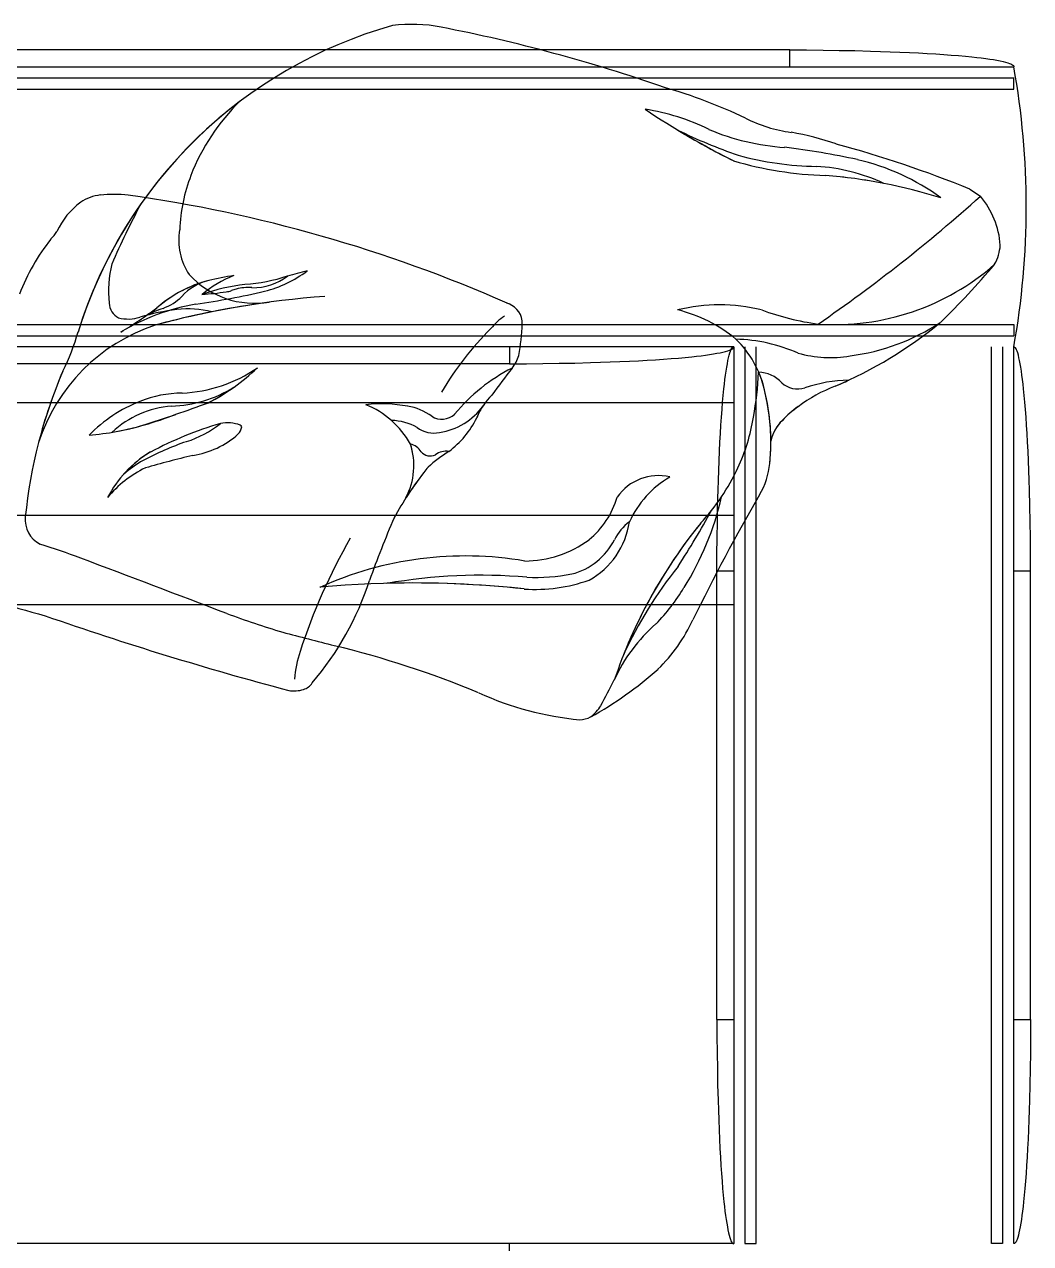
# Model space of a CAD drawing. Extents: x -120222 to -41942, y -19134 to 30932.
# Drawn here: x -96668 to -95770, y 7415 to 8503 of the extents above; entities that cross this region are included whole.
import ezdxf

# ---------------------------------------------------------------- set-up
doc = ezdxf.new("R2010")
doc.units = 0
doc.header["$LTSCALE"] = 150
doc.header["$MEASUREMENT"] = 0
doc.layers.get('0').update_dxf_attribs({"linetype": 'CONTINUOUS'})
doc.layers.add('_____', color=7, linetype='CONTINUOUS')

# ---------------------------------------------------------------- blocks, each defined once
blk = doc.blocks.new('____-463')
at = {"color": 1, "linetype": 'Continuous'}
for p, q in [((-102419.7, 3931.6), (-104619.7, 3931.6)), ((-102419.7, 3916.6), (-102419.7, 3931.6)), ((-104819.7, 3916.6), (-102219.7, 3916.6)), ((-104819.7, 3906.6), (-102219.7, 3906.6)), ((-102219.7, 3896.6), (-102219.7, 3906.6)), ((-104819.7, 3896.6), (-102219.7, 3896.6)), ((-102258.9, 3807.3), (-102249.5, 3801.1)), ((-102672, 3705.8), (-102672, 3705.8)), ((-102670.3, 3705), (-102670.3, 3705)), ((-104819.7, 3686.6), (-102219.7, 3686.6)), ((-102219.7, 3686.6), (-102219.7, 3676.6)), ((-104819.7, 3676.6), (-102219.7, 3676.6)), ((-102469.7, 3666.6), (-104569.7, 3666.6)), ((-102669.7, 3666.6), (-102669.7, 3651.6)), ((-102469.7, 3666.6), (-102469.7, 2866.6)), ((-102459.7, 3666.6), (-102459.7, 2866.6)), ((-102449.7, 2866.6), (-102449.7, 3666.6)), ((-102239.7, 2866.6), (-102239.7, 3666.6)), ((-102229.7, 3666.6), (-102229.7, 2866.6)), ((-102219.7, 2866.6), (-102219.7, 3666.6)), ((-102669.7, 3651.6), (-104619.7, 3651.6)), ((-102469.7, 3616.6), (-104569.7, 3616.6)), ((-102438, 3605.6), (-102438, 3605.6)), ((-102438, 3605.6), (-102438, 3605.6)), ((-102436.5, 3582.6), (-102436.5, 3582.6)), ((-102746.4, 3554.5), (-102746.4, 3554.5)), ((-102762.2, 3532.1), (-102760.4, 3534.9)), ((-102760.4, 3534.9), (-102760.4, 3534.9)), ((-104569.7, 3516.6), (-102469.7, 3516.6)), ((-102772.8, 3514.3), (-102772.8, 3514.3)), ((-102489.5, 3520.7), (-102489.5, 3520.7)), ((-102519.4, 3470.7), (-102519.4, 3470.7)), ((-102484.7, 3066.6), (-102484.7, 3466.6)), ((-102469.7, 3466.6), (-102484.7, 3466.6)), ((-102204.7, 3466.6), (-102219.7, 3466.6)), ((-102204.7, 3066.6), (-102204.7, 3466.6)), ((-102794.8, 3458.3), (-102794.8, 3458.3)), ((-102469.7, 3436.6), (-104569.7, 3436.6)), ((-102484.7, 3066.6), (-102469.7, 3066.6)), ((-102219.7, 3066.6), (-102204.7, 3066.6)), ((-102469.7, 2866.6), (-104569.7, 2866.6)), ((-102669.7, 2851.6), (-102669.7, 2866.6)), ((-102459.7, 2866.6), (-102449.7, 2866.6)), ((-102229.7, 2866.6), (-102239.7, 2866.6))]:
    blk.add_line(p, q, dxfattribs=at)
for points in [[(-102419.7, 3931.6, 0), (-102404.7, 3931.6, 0), (-102390, 3931.4, 0), (-102375.6, 3931.2, 0), (-102361.5, 3931, 0), (-102347.6, 3930.6, 0), (-102338.7, 3930.3, 0), (-102330, 3930, 0), (-102321.3, 3929.7, 0), (-102312.8, 3929.3, 0), (-102304.7, 3928.9, 0), (-102296.9, 3928.4, 0), (-102289.4, 3928, 0), (-102282.3, 3927.5, 0), (-102275.5, 3927, 0), (-102269, 3926.5, 0), (-102262.9, 3925.9, 0), (-102257.1, 3925.3, 0), (-102252.8, 3924.9, 0), (-102248.7, 3924.4, 0), (-102244.8, 3923.9, 0), (-102241.2, 3923.4, 0), (-102237.8, 3922.9, 0), (-102234.8, 3922.3, 0), (-102231.9, 3921.8, 0), (-102229.3, 3921.2, 0), (-102227.1, 3920.7, 0), (-102225.1, 3920.1, 0), (-102223.5, 3919.5, 0), (-102222.3, 3919.1, 0), (-102221.4, 3918.6, 0), (-102220.6, 3918.1, 0), (-102220.1, 3917.6, 0), (-102219.8, 3917.1, 0), (-102219.7, 3916.6, 0)], [(-102669.7, 3651.6, 0), (-102654.7, 3651.6, 0), (-102640, 3651.8, 0), (-102625.6, 3652, 0), (-102611.5, 3652.2, 0), (-102597.6, 3652.6, 0), (-102588.7, 3652.9, 0), (-102580, 3653.2, 0), (-102571.3, 3653.5, 0), (-102562.8, 3653.9, 0), (-102554.7, 3654.3, 0), (-102546.9, 3654.8, 0), (-102539.4, 3655.2, 0), (-102532.3, 3655.7, 0), (-102525.5, 3656.2, 0), (-102519, 3656.7, 0), (-102512.9, 3657.3, 0), (-102507.1, 3657.9, 0), (-102502.8, 3658.3, 0), (-102498.7, 3658.8, 0), (-102494.8, 3659.3, 0), (-102491.2, 3659.8, 0), (-102487.8, 3660.4, 0), (-102484.8, 3660.9, 0), (-102481.9, 3661.4, 0), (-102479.3, 3662, 0), (-102477.1, 3662.5, 0), (-102475.1, 3663.1, 0), (-102473.5, 3663.7, 0), (-102472.3, 3664.1, 0), (-102471.4, 3664.6, 0), (-102470.6, 3665.1, 0), (-102470.1, 3665.6, 0), (-102469.8, 3666.1, 0), (-102469.7, 3666.6, 0)], [(-102484.7, 3466.6, 0), (-102484.7, 3481.6, 0), (-102484.5, 3496.3, 0), (-102484.3, 3510.7, 0), (-102484.1, 3524.8, 0), (-102483.7, 3538.7, 0), (-102483.4, 3547.6, 0), (-102483.1, 3556.3, 0), (-102482.8, 3565, 0), (-102482.4, 3573.5, 0), (-102482, 3581.6, 0), (-102481.5, 3589.4, 0), (-102481.1, 3596.9, 0), (-102480.6, 3604, 0), (-102480.1, 3610.8, 0), (-102479.6, 3617.3, 0), (-102479, 3623.4, 0), (-102478.4, 3629.2, 0), (-102478, 3633.5, 0), (-102477.5, 3637.6, 0), (-102477, 3641.5, 0), (-102476.5, 3645.1, 0), (-102475.9, 3648.5, 0), (-102475.4, 3651.5, 0), (-102474.9, 3654.4, 0), (-102474.3, 3657, 0), (-102473.8, 3659.2, 0), (-102473.2, 3661.2, 0), (-102472.6, 3662.8, 0), (-102472.2, 3664, 0), (-102471.7, 3664.9, 0), (-102471.2, 3665.7, 0), (-102470.7, 3666.2, 0), (-102470.2, 3666.5, 0), (-102469.7, 3666.6, 0)], [(-102204.7, 3466.6, 0), (-102204.7, 3481.6, 0), (-102204.9, 3496.3, 0), (-102205.1, 3510.7, 0), (-102205.3, 3524.8, 0), (-102205.7, 3538.7, 0), (-102206, 3547.6, 0), (-102206.3, 3556.3, 0), (-102206.6, 3565, 0), (-102207, 3573.5, 0), (-102207.4, 3581.6, 0), (-102207.8, 3589.4, 0), (-102208.3, 3596.9, 0), (-102208.8, 3604, 0), (-102209.3, 3610.8, 0), (-102209.8, 3617.3, 0), (-102210.4, 3623.4, 0), (-102211, 3629.2, 0), (-102211.4, 3633.5, 0), (-102211.9, 3637.6, 0), (-102212.4, 3641.5, 0), (-102212.9, 3645.1, 0), (-102213.4, 3648.5, 0), (-102214, 3651.5, 0), (-102214.5, 3654.4, 0), (-102215.1, 3657, 0), (-102215.6, 3659.2, 0), (-102216.2, 3661.2, 0), (-102216.8, 3662.8, 0), (-102217.2, 3664, 0), (-102217.7, 3664.9, 0), (-102218.2, 3665.7, 0), (-102218.7, 3666.2, 0), (-102219.2, 3666.5, 0), (-102219.7, 3666.6, 0)], [(-102484.7, 3066.6, 0), (-102484.7, 3051.6, 0), (-102484.5, 3036.9, 0), (-102484.3, 3022.5, 0), (-102484.1, 3008.4, 0), (-102483.7, 2994.6, 0), (-102483.4, 2985.6, 0), (-102483.1, 2976.9, 0), (-102482.8, 2968.2, 0), (-102482.4, 2959.7, 0), (-102482, 2951.6, 0), (-102481.5, 2943.8, 0), (-102481.1, 2936.3, 0), (-102480.6, 2929.2, 0), (-102480.1, 2922.4, 0), (-102479.6, 2915.9, 0), (-102479, 2909.8, 0), (-102478.4, 2904, 0), (-102478, 2899.7, 0), (-102477.5, 2895.6, 0), (-102477, 2891.7, 0), (-102476.5, 2888.1, 0), (-102475.9, 2884.7, 0), (-102475.4, 2881.7, 0), (-102474.9, 2878.8, 0), (-102474.3, 2876.2, 0), (-102473.8, 2874, 0), (-102473.2, 2872, 0), (-102472.6, 2870.4, 0), (-102472.2, 2869.2, 0), (-102471.7, 2868.3, 0), (-102471.2, 2867.5, 0), (-102470.7, 2867, 0), (-102470.2, 2866.7, 0), (-102469.7, 2866.6, 0)], [(-102204.7, 3066.6, 0), (-102204.7, 3051.6, 0), (-102204.9, 3036.9, 0), (-102205.1, 3022.5, 0), (-102205.3, 3008.4, 0), (-102205.7, 2994.6, 0), (-102206, 2985.6, 0), (-102206.3, 2976.9, 0), (-102206.6, 2968.2, 0), (-102207, 2959.7, 0), (-102207.4, 2951.6, 0), (-102207.8, 2943.8, 0), (-102208.3, 2936.3, 0), (-102208.8, 2929.2, 0), (-102209.3, 2922.4, 0), (-102209.8, 2915.9, 0), (-102210.4, 2909.8, 0), (-102211, 2904, 0), (-102211.4, 2899.7, 0), (-102211.9, 2895.6, 0), (-102212.4, 2891.7, 0), (-102212.9, 2888.1, 0), (-102213.4, 2884.7, 0), (-102214, 2881.7, 0), (-102214.5, 2878.8, 0), (-102215.1, 2876.2, 0), (-102215.6, 2874, 0), (-102216.2, 2872, 0), (-102216.8, 2870.4, 0), (-102217.2, 2869.2, 0), (-102217.7, 2868.3, 0), (-102218.2, 2867.5, 0), (-102218.7, 2867, 0), (-102219.2, 2866.7, 0), (-102219.7, 2866.6, 0)], [(-102469.8, 2866.1, 0), (-102469.7, 2866.6, 0)]]:
    blk.add_polyline3d(points, dxfattribs=at)
for centre, radius, start, end in [((-102662.7, 3558.1), 410.7, 105.7734, 162.7467), ((-102757.6, 3808.3), 146.1, 79.4411, 96.555), ((-103006.7, 2533), 1445.4, 70.8037, 79.0003), ((-102915.9, 3791.6), 707.3, 349.8213, 10.1787), ((-102915.9, 3791.6), 707.3, 349.8213, 10.1787), ((-102669.1, 3424.8), 492.9, 64.8107, 73.7769), ((-102662.7, 3558.1), 410.7, 127.0922, 162.7467), ((-102778.2, 3750.5), 189.2, 134.338, 158.5619), ((-102580.2, 3679.8), 201.3, 63.9341, 81.0148), ((-102154.6, 4464.6), 706.2, 236.0778, 243.4996), ((-102154.6, 4464.6), 706.2, 236.0778, 243.4996), ((-102400.8, 3986), 129.2, 243.0768, 262.203), ((-102154.6, 4464.6), 706.2, 238.8751, 243.4996), ((-102297.3, 4318.1), 509.2, 244.0977, 250.6755), ((-102409.7, 4056.5), 212.4, 247.2647, 266.0651), ((-102464.4, 3597.3), 264.8, 70.998, 79.9822), ((-102502.4, 3185.4), 663.9, 77.5488, 83.2408), ((-102649.7, 2846.9), 1036.9, 67.8577, 74.8204), ((-102378.9, 4140.6), 321.1, 253.5633, 268.4197), ((-102378.9, 4140.6), 321.1, 253.5633, 268.4197), ((-102391, 4110.9), 283.3, 254.7005, 269.0393), ((-102403.6, 3637.8), 200.7, 53.6997, 77.2387), ((-102813.3, 3765.3), 151, 158.9143, 177.7851), ((-102404.8, 3665.7), 162.2, 64.7789, 86.7983), ((-102428.1, 3336.4), 484.9, 79.0113, 85.2225), ((-102428.1, 3336.4), 484.9, 72.8002, 85.2225), ((-103029.8, 3761.1), 41.4, 97.3308, 123.4221), ((-103022.5, 3661.9), 140.7, 84.9943, 95.0999), ((-103190.6, 2527.6), 1287.2, 66.2444, 81.9472), ((-103212.7, 4875.3), 1442.8, 304.553, 311.8795), ((-102306.8, 3752.3), 75.2, 3.8827, 40.3865), ((-103015.2, 3743.5), 64.1, 125.6185, 155.9598), ((-102662.7, 3558.1), 410.7, 144.9194, 162.7467), ((-102401, 3471.4), 679.4, 151.6358, 156.6605), ((-103095.9, 3781.8), 25.2, 311.4546, 331.2052), ((-102908.8, 3762), 56.2, 170.6805, 213.3133), ((-102940.4, 3651.1), 178.1, 141.1596, 159.4435), ((-102272, 3760), 40.3, 330.7139, 356.2872), ((-102930.7, 3716.3), 97.1, 165.5067, 186.3221), ((-102896.9, 3785.9), 80.4, 222.9382, 279.0478), ((-102916.2, 3823.1), 110.4, 284.5826, 306.5343), ((-102685.2, 3063), 691.4, 103.8255, 105.3295), ((-102379.8, 3903.4), 216.9, 266.1536, 311.243), ((-102819.8, 4235.9), 765.2, 314.3122, 319.6322), ((-102819.8, 4235.9), 765.2, 314.3122, 319.6322), ((-102909.8, 3616.4), 113.2, 104.5844, 131.3194), ((-102928.4, 3682.2), 44.8, 102.7587, 139.063), ((-102913, 3624.7), 104.2, 104.0258, 118.1374), ((-102878.9, 3635.6), 101.6, 111.2894, 130.0093), ((-102884.4, 3545.4), 178.3, 96.9395, 109.6084), ((-102884.4, 3545.4), 178.3, 96.9395, 109.6084), ((-102887.1, 3523), 209.2, 97.8865, 104.1622), ((-102917.3, 3881.8), 159.7, 274.0709, 287.9731), ((-102898.9, 3770.6), 51.2, 269.1006, 307.1394), ((-102775.4, 2899.3), 814.5, 94.1766, 104.9841), ((-102904.2, 3608.1), 123.1, 118.1341, 130.7641), ((-102994.7, 3744.6), 46.3, 289.7263, 314.4042), ((-103050.5, 4414.6), 716.9, 278.0836, 283.0691), ((-102963.8, 3999.2), 286.4, 273.9022, 278.239), ((-102927.5, 3745), 29.7, 279.3177, 288.464), ((-102897.3, 3658.5), 62, 105.5224, 109.6156), ((-102902.8, 3674.9), 44.7, 86.0255, 104.3315), ((-103011.3, 3706.8), 16, 184.1795, 242.1775), ((-102916, 3510.9), 196.8, 99.8646, 120.8482), ((-103247.5, 4062.5), 446.8, 301.0821, 306.0616), ((-103247.5, 4062.5), 446.8, 301.0821, 306.0616), ((-102935.6, 3471.9), 230.3, 97.7762, 106.1761), ((-103253.6, 4071.2), 457.3, 304.5634, 306.0365), ((-102949.8, 3611.9), 93.8, 108.1828, 118.2176), ((-102775.4, 2899.3), 814.5, 97.6766, 104.9841), ((-102957.5, 3608.3), 92.2, 76.1675, 95.7551), ((-102710.7, 3615.8), 97.9, 65.6341, 66.7683), ((-102676.9, 3687.7), 18.5, 357.9488, 68.9508), ((-102482.3, 3545.4), 158.7, 76.3358, 103.6642), ((-102550, 3574.7), 128.5, 50.2109, 76.3729), ((-102362.7, 3920.8), 235.9, 249.6445, 262.2892), ((-103010.1, 3726.4), 34.9, 255.6934, 287.3215), ((-102775.4, 2899.3), 814.5, 101.3303, 104.9841), ((-102639.4, 3643.7), 61.4, 124.7061, 140.0976), ((-102533.9, 3992.5), 392.8, 293.1979, 309.2598), ((-102533.9, 3992.5), 392.8, 293.1979, 309.2598), ((-102390.3, 3848.5), 191.4, 277.3667, 303.2703), ((-102935.2, 3531.3), 162.8, 108.169, 162.1455), ((-102935.2, 3531.3), 162.8, 108.169, 162.1455), ((-103230, 3728.5), 181.7, 332.6466, 344.5221), ((-103230, 3728.5), 181.7, 332.6466, 344.5221), ((-102481.5, 3478.1), 289.9, 134.9987, 149.2438), ((-102903.9, 3699.8), 245.8, 350.4302, 357.0412), ((-102471.5, 3525.6), 147.9, 66.3666, 88.5492), ((-102530.8, 3608.2), 90.8, 12.7665, 46.0209), ((-102530.8, 3608.2), 90.8, 12.7665, 46.0209), ((-102692.2, 3668.2), 32.1, 320.2985, 343.1312), ((-102383.5, 3762.2), 105.1, 254.1183, 279.7268), ((-102654.6, 3469), 449.8, 156.9771, 174.1271), ((-102654.6, 3469), 449.8, 156.9771, 165.5521), ((-102967.9, 3754.6), 129.3, 272.5915, 304.41), ((-103024.2, 3783.3), 187.2, 297.2311, 313.6858), ((-103024.2, 3783.3), 187.2, 297.2311, 313.6858), ((-102594.1, 3503.3), 162, 116.9655, 140.325), ((-102100.3, 3204.6), 719.8, 142.0008, 144.3948), ((-102100.3, 3204.6), 719.8, 142.0008, 144.3948), ((-102773.7, 3661.5), 326.7, 349.8544, 356.94), ((-102530.8, 3608.2), 90.8, 12.7665, 23.3024), ((-102448.4, 3614.8), 29.3, 42.7016, 88.15), ((-102412.5, 3650.7), 21.6, 228.2568, 286.9091), ((-102364, 3504.2), 132.8, 91.2692, 108.5703), ((-102533.9, 3992.5), 392.8, 293.1979, 295.1518), ((-102960.2, 3517.4), 108.1, 90.9888, 111.433), ((-102975.1, 3725.7), 112, 271.8393, 301.8639), ((-103018.9, 3774.6), 177, 296.9986, 305.5376), ((-102640.9, 3579.1), 63.1, 135.0708, 157.3901), ((-102640.9, 3579.1), 63.1, 135.0708, 157.3901), ((-102624.2, 3582.1), 187.7, 354.0831, 14.2226), ((-102629.4, 3581.3), 192.9, 7.24, 14.0855), ((-102629.4, 3581.3), 192.9, 0.3946, 14.0855), ((-102336.2, 3514.8), 124.3, 110.1915, 127.6257), ((-102336.2, 3514.8), 124.3, 110.1915, 127.6257), ((-102951.4, 3495.3), 131.8, 111.4922, 135.3304), ((-102965.6, 3528.3), 85.6, 93.9437, 133.424), ((-103482.8, 5099.5), 1579.4, 287.912, 290.1581), ((-103485.9, 5108.4), 1588.8, 289.0361, 290.1548), ((-102784, 3482.8), 133, 79.9185, 96.0665), ((-102827.1, 3542), 78.6, 28.8973, 68.349), ((-102768.3, 3565.5), 48.8, 53.4772, 81.094), ((-102741.4, 3648.7), 59.2, 278.8412, 324.2313), ((-102640.9, 3579.1), 63.1, 146.2305, 157.3901), ((-102368.1, 3548), 78.8, 123.994, 137.9199), ((-102368.1, 3548), 78.8, 123.9964, 137.9175), ((-102367.7, 3547.5), 79.3, 124.0204, 137.6853), ((-102367.3, 3547), 80, 124.048, 137.4446), ((-103075, 3878.8), 292.7, 279.9354, 291.4959), ((-102827.1, 3542), 78.6, 28.8973, 48.6232), ((-102776.2, 3551.8), 49.2, 60.8187, 88.7248), ((-102730.3, 3618.8), 16.7, 237.4834, 313.661), ((-102773, 3639.5), 82.3, 306.5754, 333.9377), ((-102773, 3639.5), 82.3, 306.5754, 333.9377), ((-102618.4, 3630.5), 168.4, 334.7836, 350.9203), ((-102629.4, 3581.3), 192.9, 0.3946, 7.24), ((-102629.4, 3581.3), 192.9, 0.3946, 7.24), ((-102402.1, 3575.6), 35.1, 133.5005, 168.5689), ((-102402.6, 3575.8), 34.6, 133.838, 168.6976), ((-102402.6, 3575.8), 34.6, 133.8326, 168.7031), ((-103063.4, 3827.7), 240.4, 274.3599, 286.0375), ((-102834.9, 3281.3), 330.3, 106.3482, 118.0354), ((-102834.9, 3281.3), 330.3, 106.3482, 118.0354), ((-102989.3, 3676.9), 99.8, 288.1805, 308.0071), ((-102921.7, 3565.6), 33.3, 69.8928, 100.6727), ((-102919.5, 3596.6), 10.7, 315.0598, 352.4929), ((-102911.2, 3594.7), 2.39, 12.5582, 66.1914), ((-102737.5, 3613.7), 24, 232.0665, 282.5728), ((-102883, 3357.5), 236.8, 108.5145, 118.7015), ((-102964.9, 3647.9), 79.2, 279.0451, 311.948), ((-102816.6, 3560.7), 61.4, 332.266, 18.3187), ((-102816.6, 3560.7), 61.4, 332.266, 18.3187), ((-102760.9, 3566.4), 13.8, 28.7144, 79.1986), ((-102816.6, 3560.7), 61.4, 355.2923, 18.3187), ((-102652, 3584), 215.5, 354.3489, 359.6309), ((-102938.2, 3485.4), 101.8, 120.7221, 152.6753), ((-102943.8, 3492.4), 92.9, 119.9358, 139.5267), ((-102773.6, 2805.1), 785.3, 103.1639, 106.3628), ((-102740.5, 3580.3), 11, 221.1084, 294.2134), ((-102632, 3433.1), 167.8, 123.2642, 131.2214), ((-102632, 3433.1), 167.8, 123.2642, 131.2214), ((-102726.2, 3557.6), 16, 82.0004, 127.5633), ((-102950.6, 3467.3), 101.5, 115.8478, 140.2626), ((-102941.5, 3468.6), 111.4, 119.7414, 130.9557), ((-102719.5, 3537.1), 32, 135.9925, 147.0375), ((-102719.5, 3537.1), 32, 135.9925, 147.0375), ((-102631.3, 3634.3), 181.7, 316.5952, 335.4228), ((-102501.7, 3567.9), 64.3, 328.9424, 355.3802), ((-102511.8, 3372), 297.2, 142.1094, 151.3944), ((-102816.6, 3560.7), 61.4, 332.266, 355.2923), ((-102511.8, 3372), 297.2, 142.1094, 147.3998), ((-102511.8, 3372), 297.2, 142.1094, 147.3998), ((-102511.8, 3372), 297.2, 142.1094, 146.7519), ((-102537, 3507.1), 44.7, 76.6925, 145.219), ((-102481.9, 3474), 88.7, 120.3627, 155.6629), ((-102646.9, 3553.5), 76, 309.2535, 344.0651), ((-102734.8, 3590.6), 260.7, 327.8476, 347.182), ((-100920.8, 2648.9), 1764.3, 149.8613, 153.9705), ((-102631.3, 3634.3), 181.7, 316.5952, 326.009), ((-103077.2, 3512.7), 25, 174.6636, 242.0897), ((-101913.6, 3144.4), 935.4, 156.7092, 160.3953), ((-103159.6, 3886.9), 763.6, 326.9718, 331.3466), ((-102631.3, 3634.3), 181.7, 316.5952, 321.3021), ((-102632.8, 3520.6), 70.7, 298.7398, 351.8699), ((-102150, 3225.9), 449.8, 140.9257, 161.4006), ((-102150, 3225.9), 449.8, 140.9257, 161.4006), ((-102534.1, 3472.7), 47.5, 127.1032, 152.5848), ((-102150, 3225.9), 449.8, 140.9257, 158.3489), ((-102329.3, 3221.8), 555.2, 150.3977, 161.8223), ((-102656.9, 3573.9), 98.3, 270.3486, 306.2221), ((-102628.8, 3521.1), 58.9, 284.3022, 333.2011), ((-103242.2, 2982.1), 531.1, 69.0839, 73.2239), ((-110104.3, -15319.3), 20076.6, 69.03909, 69.4368), ((-102709.3, 3164.7), 315.4, 80.3112, 114.324), ((-102221.4, 3231.7), 382, 141.2595, 155.1937), ((-102696.2, 2989.5), 473.4, 84.9228, 100.0954), ((-102646.5, 3625.8), 164.9, 267.3021, 281.2762), ((-102805, 4461.3), 1071.6, 249.7021, 254.8876), ((-103052.1, 3542.3), 270.7, 319.6035, 341.9182), ((-102755.5, 2538.9), 917.1, 83.8185, 95.2397), ((-102755.5, 2538.9), 917.1, 83.8185, 91.477), ((-102647.1, 3595.2), 144.9, 266.1956, 289.511), ((-102660.6, 3538.9), 170.4, 315.4943, 329.2957), ((-102091.9, 6276.8), 3017.9, 250.8003, 255.1193), ((-102654.3, 4147.6), 767.1, 249.554, 253.493), ((-102442.3, 3308.3), 147.4, 131.0683, 155.5063), ((-102636.9, 3482.6), 143.6, 313.9054, 335.5656), ((-100846.9, 11064), 7915.4, 255.17457, 255.51849), ((-102738.5, 3358.1), 123.9, 162.679, 174.3813), ((-103028, 2562.7), 861.3, 67.4275, 76.4601), ((-102765.6, 3637.7), 345, 299.1856, 311.4347), ((-102857.5, 3374.1), 13.6, 286.3417, 327.7165), ((-103152.8, 3653.8), 642.7, 331.4434, 333.7407), ((-102862.3, 3390.2), 30.5, 261.2342, 286.5743), ((-102581.5, 3610.6), 277.8, 245.3681, 264.7119), ((-102619.5, 3365.7), 36.6, 307.127, 328.4129), ((-102608.5, 3358.8), 24.9, 272.9969, 296.4625)]:
    blk.add_arc(centre, radius, start, end, dxfattribs=at)

msp = doc.modelspace()

# ---------------------------------------------------------------- block references
at = {"layer": '_____', "color": 0}
msp.add_blockref('____-463', (6435.10495, 4548.69799), dxfattribs=at)

doc.saveas('drawing.dxf')
